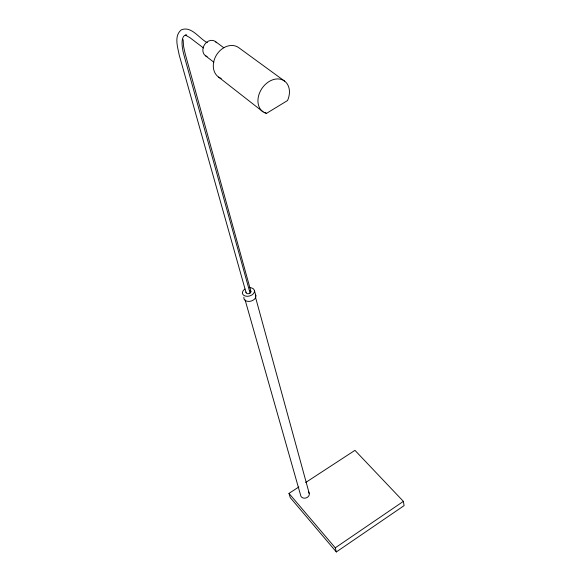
<?xml version="1.0" encoding="UTF-8"?>
<svg xmlns="http://www.w3.org/2000/svg" width="581" height="581" viewBox="0 0 581 581"><rect width="100%" height="100%" fill="white"/><g stroke="black" fill="none" stroke-linecap="round" stroke-linejoin="round"><path stroke-width="0.87" d="M298.845 486.965L288.989 493.392L290.231 497.583L336.334 551.95L404.093 505.63L403.381 501.374L354.94 450.348L305.664 482.506M336.334 551.95L335.259 547.825L403.381 501.374M266.432 113.418L287.551 100.528A18.766 14.184 -56 0 0 281.131 79.394A18.766 14.184 -56 0 0 259.751 92.437A18.766 14.184 -56 0 0 266.432 113.418L264.972 112.278M185.397 35.121L189.791 37.569L203.444 47.954M284.625 81.129L238.864 47.758A17.837 14.169 -57.6 0 0 216.125 55.594A17.837 14.169 -57.6 0 0 221.245 78.471M215.29 41.44L223.816 47.773M207.366 42.66C199.436 38.898 191.367 25.39 181.163 29.943C173.821 36.058 177.764 47.279 179.202 55.021L246.024 292.497M205.471 55.776L213.873 62.232M218.616 77.106L263.07 111.85M288.989 493.392L335.259 547.825M245.117 299.934L300.675 495.419A4.401 3.58 -17 0 0 300.973 496.305L301.539 497.067A4.401 3.58 -17 0 0 307.632 497.14A4.401 3.58 -17 0 0 308.402 491.954M250.07 293.078L184.097 55.587A37.278 11.489 63.8 0 1 186.748 34.875M250.912 291.459L185.208 53.895L183.531 46.124L183.138 39.631M255.393 296.826L309.274 493.603M254.471 290.703L255.865 295.802M255.502 294.778A6.122 4.169 -15.3 0 1 252.728 300.428A6.122 4.169 -15.3 0 1 245 300.246L244.267 299.368A6.122 4.169 -15.3 0 1 243.969 297.218M249.452 287.66A6.151 4.169 -15.3 0 1 253.585 293.507A6.151 4.169 -15.3 0 1 243.555 295.155L242.814 294.276A6.151 4.169 -15.3 0 1 244.971 289.033M250.767 291.037A2.506 1.699 -15.3 0 1 248.712 293.666A2.506 1.699 -15.3 0 1 246.046 292.04M250.026 290.413A2.506 1.699 -15.3 0 1 250.469 290.682M207.119 56.582A8.693 7.037 -58.5 0 1 204.643 44.447A8.693 7.037 -58.5 0 1 216.59 42.769"/></g></svg>
